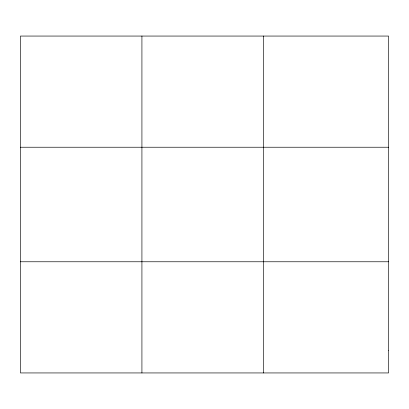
<?xml version="1.0" encoding="UTF-8"?>
<svg xmlns="http://www.w3.org/2000/svg" width="409" height="409" viewBox="0 0 409 409"><rect width="100%" height="100%" fill="white"/><g stroke="black" fill="none" stroke-linecap="round" stroke-linejoin="round"><path stroke-width="0.61" d="M141.923 36.058L141.923 372.942M263.396 36.058L263.396 372.942M20.45 147.23L388.55 147.23M20.45 261.77L388.55 261.77M388.55 350.707L388.55 372.942L20.45 372.942L20.45 36.058L388.55 36.058L388.55 350.707"/></g></svg>
